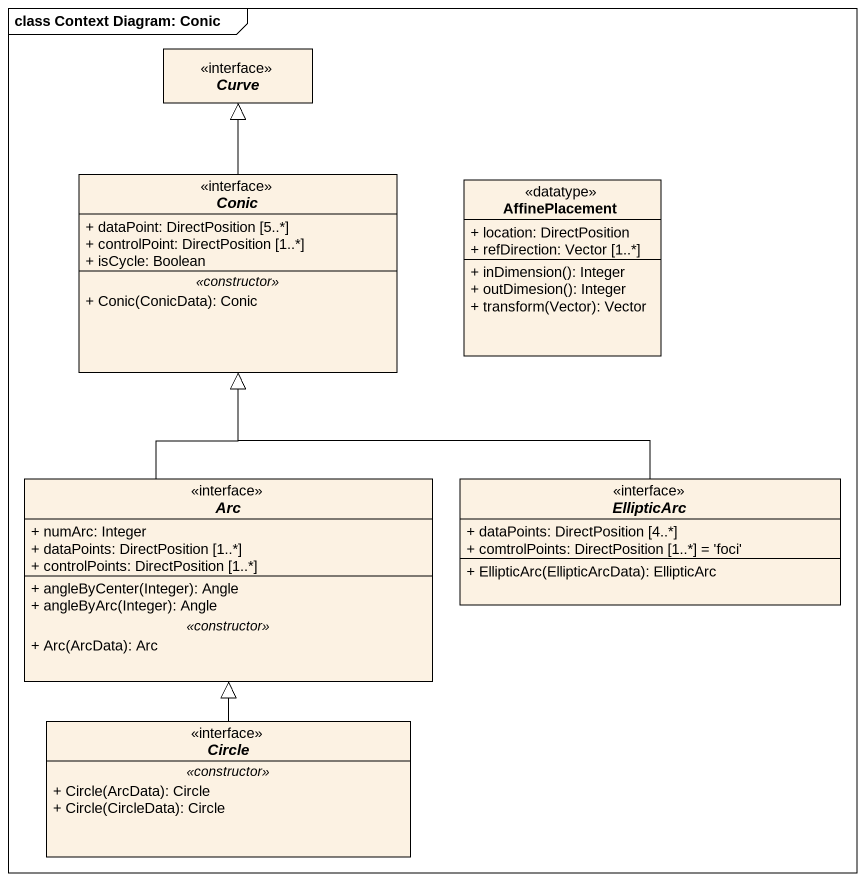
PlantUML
@startuml
mainframe class Context Diagram: Conic
hide circle
hide empty members
skinparam classAttributeIconSize 0
interface Curve
interface Conic {
  + dataPoint: DirectPosition [5..*]
  + controlPoint: DirectPosition [1..*]
  + isCycle: Boolean
  .. <<constructor>> ..
  + Conic(ConicData): Conic
}
class AffinePlacement <<datatype>> {
  + location: DirectPosition
  + refDirection: Vector [1..*]
  + inDimension(): Integer
  + outDimesion(): Integer
  + transform(Vector): Vector
}
interface Arc {
  + numArc: Integer
  + dataPoints: DirectPosition [1..*]
  + controlPoints: DirectPosition [1..*]
  --
  + angleByCenter(Integer): Angle
  + angleByArc(Integer): Angle
  .. <<constructor>> ..
  + Arc(ArcData): Arc
}
interface EllipticArc {
  + dataPoints: DirectPosition [4..*]
  + comtrolPoints: DirectPosition [1..*] = 'foci'
  + EllipticArc(EllipticArcData): EllipticArc
}
interface "Circle" as Circle_ {
  .. <<constructor>> ..
  + Circle(ArcData): Circle
  + Circle(CircleData): Circle
}
Conic -up-|> Curve
Arc -up-|> Conic
EllipticArc -up-|> Conic
Circle_ -up-|> Arc
@enduml
